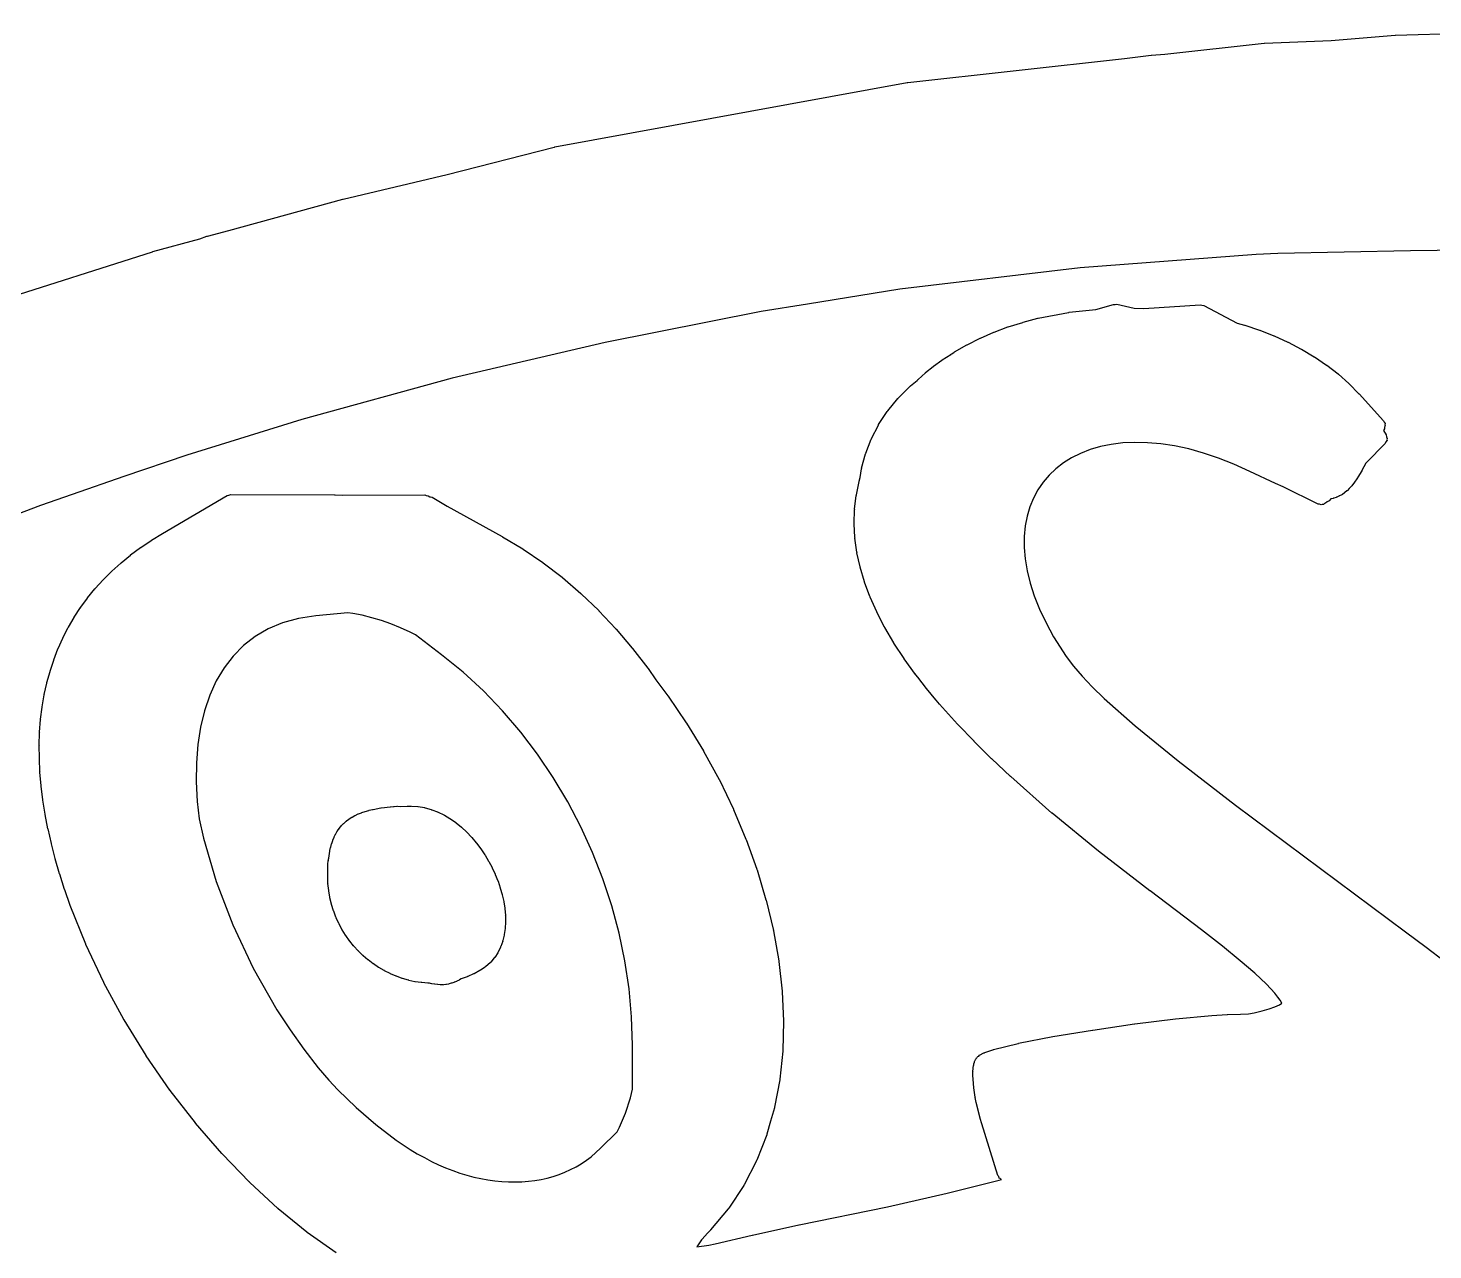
# Model space of a CAD drawing. Extents: x 28.7 to 100.7, y -72.6 to -49.3.
# Drawn here: x 42.027 to 43.314, y -54.009 to -52.889 of the extents above; entities that cross this region are included whole.
import ezdxf

# ---------------------------------------------------------------- set-up
doc = ezdxf.new("R2010")
doc.units = 0
doc.layers.add('BLACK', color=7, linetype='CONTINUOUS')

msp = doc.modelspace()

# ---------------------------------------------------------------- linework, layer by layer
at = {"layer": 'BLACK', "linetype": 'CONTINUOUS'}
for p, q in [((43.2798, -52.8953), (43.5018, -52.8887)), ((43.0684, -52.9126), (43.1594, -52.9025)), ((43.1594, -52.9025), (43.1596, -52.9026)), ((43.1596, -52.9026), (43.1598, -52.9025)), ((43.1598, -52.9025), (43.2211, -52.9001)), ((43.2211, -52.9001), (43.2795, -52.8953)), ((43.2795, -52.8953), (43.2797, -52.8954)), ((43.2797, -52.8954), (43.2798, -52.8953)), ((42.8329, -52.9385), (43.0316, -52.9166)), ((43.0316, -52.9166), (43.056, -52.9136)), ((43.056, -52.9136), (43.0562, -52.9136)), ((43.0562, -52.9136), (43.0563, -52.9135)), ((43.0563, -52.9135), (43.0684, -52.9126)), ((42.5094, -52.9976), (42.8324, -52.9386)), ((42.8324, -52.9386), (42.8327, -52.9386)), ((42.8327, -52.9386), (42.8329, -52.9385)), ((42.5091, -52.9977), (42.5094, -52.9976)), ((42.4107, -53.0229), (42.5089, -52.9977)), ((42.5089, -52.9977), (42.5091, -52.9977)), ((42.3153, -53.0454), (42.4107, -53.0229)), ((42.2107, -53.0743), (42.3151, -53.0454)), ((42.3151, -53.0454), (42.3152, -53.0455)), ((42.3152, -53.0455), (42.3153, -53.0454)), ((42.1909, -53.0794), (42.2107, -53.0743)), ((42.1408, -53.0936), (42.1839, -53.0817)), ((42.1839, -53.0817), (42.1905, -53.0795)), ((42.1905, -53.0795), (42.1907, -53.0795)), ((42.1907, -53.0795), (42.1909, -53.0794)), ((41.9703, -53.1481), (42.1405, -53.0937)), ((42.1405, -53.0937), (42.1407, -53.0937)), ((42.1407, -53.0937), (42.1408, -53.0936)), ((43.1523, -53.0961), (42.991, -53.1084)), ((43.172, -53.0953), (43.1523, -53.0961)), ((43.2937, -53.0927), (43.172, -53.0953)), ((43.4241, -53.0918), (43.2937, -53.0927)), ((42.991, -53.1084), (42.8255, -53.1279)), ((42.8255, -53.1279), (42.7409, -53.1416)), ((42.6986, -53.1485), (42.5555, -53.1768)), ((42.7409, -53.1416), (42.6986, -53.1485)), ((42.9524, -53.1547), (42.9803, -53.1493)), ((42.9803, -53.1493), (42.9806, -53.1493)), ((42.9806, -53.1493), (42.9809, -53.1492)), ((42.9809, -53.1492), (43.0051, -53.1466)), ((43.0051, -53.1466), (43.0213, -53.1419)), ((43.0213, -53.1419), (43.0229, -53.1421)), ((43.0229, -53.1421), (43.0245, -53.1418)), ((43.0245, -53.1418), (43.0404, -53.1453)), ((43.0404, -53.1453), (43.0492, -53.1458)), ((43.0492, -53.1458), (43.1009, -53.1423)), ((43.1009, -53.1423), (43.1025, -53.1428)), ((43.1025, -53.1428), (43.1043, -53.143)), ((43.1043, -53.143), (43.1347, -53.1591)), ((42.912, -53.1674), (42.9247, -53.1626)), ((42.9247, -53.1626), (42.9249, -53.1627)), ((42.9249, -53.1627), (42.925, -53.1625)), ((42.925, -53.1625), (42.9382, -53.1584)), ((42.9382, -53.1584), (42.9383, -53.1584)), ((42.9383, -53.1584), (42.9385, -53.1583)), ((42.9385, -53.1583), (42.952, -53.1547)), ((42.952, -53.1547), (42.9522, -53.1548)), ((42.9522, -53.1548), (42.9524, -53.1547)), ((43.1347, -53.1591), (43.1415, -53.161)), ((43.1415, -53.161), (43.1417, -53.1611)), ((43.1417, -53.1611), (43.1418, -53.1611)), ((43.1418, -53.1611), (43.1552, -53.1656)), ((42.5555, -53.1768), (42.4152, -53.2097)), ((42.8873, -53.1789), (42.8991, -53.173)), ((42.8991, -53.173), (42.8993, -53.173)), ((42.8993, -53.173), (42.8994, -53.1728)), ((42.8994, -53.1728), (42.9117, -53.1675)), ((42.9117, -53.1675), (42.9118, -53.1675)), ((42.9118, -53.1675), (42.912, -53.1674)), ((43.1552, -53.1656), (43.1553, -53.1657)), ((43.1553, -53.1657), (43.1555, -53.1657)), ((43.1555, -53.1657), (43.1684, -53.1708)), ((43.1684, -53.1708), (43.1686, -53.1709)), ((43.1686, -53.1709), (43.1687, -53.1709)), ((43.1687, -53.1709), (43.1813, -53.1766)), ((43.1813, -53.1766), (43.1814, -53.1767)), ((43.1814, -53.1767), (43.1816, -53.1767)), ((43.1816, -53.1767), (43.1936, -53.1829)), ((42.8644, -53.1929), (42.8723, -53.1878)), ((42.8723, -53.1878), (42.8725, -53.1878)), ((42.8725, -53.1877), (42.8726, -53.1876)), ((42.8725, -53.1878), (42.8725, -53.1877)), ((42.8726, -53.1876), (42.8732, -53.1873)), ((42.8732, -53.1873), (42.8755, -53.1857)), ((42.8755, -53.1857), (42.8757, -53.1857)), ((42.8757, -53.1857), (42.8758, -53.1855)), ((42.8758, -53.1855), (42.887, -53.1791)), ((42.887, -53.1791), (42.8872, -53.179)), ((42.8872, -53.179), (42.8873, -53.1789)), ((43.1936, -53.1829), (43.1937, -53.1831)), ((43.1937, -53.1831), (43.1939, -53.1831)), ((43.1939, -53.1831), (43.2054, -53.1899)), ((43.2054, -53.1899), (43.2056, -53.1901)), ((43.2056, -53.1901), (43.2058, -53.1901)), ((43.2058, -53.1901), (43.2167, -53.1975)), ((42.8492, -53.2045), (42.8563, -53.1988)), ((42.8563, -53.1988), (42.8565, -53.1987)), ((42.8565, -53.1987), (42.8566, -53.1985)), ((42.8566, -53.1985), (42.8641, -53.1931)), ((42.8641, -53.1931), (42.8643, -53.1931)), ((42.8643, -53.1931), (42.8644, -53.1929)), ((43.2167, -53.1975), (43.2168, -53.1976)), ((43.2168, -53.1976), (43.217, -53.1977)), ((43.217, -53.1977), (43.2273, -53.2056)), ((42.4152, -53.2097), (42.2775, -53.2473)), ((42.8353, -53.2167), (42.8414, -53.2117)), ((42.8414, -53.2117), (42.8421, -53.211)), ((42.8421, -53.211), (42.8422, -53.2109)), ((42.8422, -53.2109), (42.8423, -53.2108)), ((42.8423, -53.2108), (42.849, -53.2047)), ((42.849, -53.2047), (42.8492, -53.2047)), ((42.8492, -53.2047), (42.8492, -53.2045)), ((43.2273, -53.2056), (43.2274, -53.2058)), ((43.2274, -53.2058), (43.2276, -53.2059)), ((43.2276, -53.2059), (43.2372, -53.2144)), ((43.2372, -53.2144), (43.2373, -53.2146)), ((43.2373, -53.2146), (43.2375, -53.2147)), ((43.2375, -53.2147), (43.2464, -53.2238)), ((42.8145, -53.2396), (42.8238, -53.2283)), ((42.8238, -53.2283), (42.824, -53.2282)), ((42.824, -53.2282), (42.8242, -53.2279)), ((42.8242, -53.2279), (42.8349, -53.2171)), ((42.8349, -53.2171), (42.8352, -53.217)), ((42.8352, -53.217), (42.8353, -53.2167)), ((43.2464, -53.2238), (43.2464, -53.2239)), ((43.2464, -53.2239), (43.2465, -53.2239)), ((43.2465, -53.2239), (43.2689, -53.2486)), ((42.8062, -53.2519), (42.8141, -53.2401)), ((42.8141, -53.2401), (42.8144, -53.2399)), ((42.8144, -53.2399), (42.8145, -53.2396)), ((42.2775, -53.2473), (42.1722, -53.2802)), ((42.7995, -53.2648), (42.8059, -53.2525)), ((42.8059, -53.2525), (42.8062, -53.2523)), ((42.8062, -53.2523), (42.8062, -53.2519)), ((43.2689, -53.2486), (43.2694, -53.25)), ((43.2694, -53.25), (43.2703, -53.2511)), ((43.2699, -53.2545), (43.2698, -53.2559)), ((43.2705, -53.2532), (43.2699, -53.2545)), ((43.2703, -53.2511), (43.2701, -53.2522)), ((43.2701, -53.2522), (43.2705, -53.2532)), ((42.7943, -53.2782), (42.7992, -53.2654)), ((42.7992, -53.2654), (42.7995, -53.2651)), ((42.7995, -53.2651), (42.7995, -53.2648)), ((43.2698, -53.2559), (43.2689, -53.2576)), ((43.2689, -53.2576), (43.2714, -53.2616)), ((43.2712, -53.2679), (43.2705, -53.2695)), ((43.2722, -53.2664), (43.2712, -53.2679)), ((43.2714, -53.2616), (43.2717, -53.2634)), ((43.2717, -53.2634), (43.2724, -53.265)), ((43.2724, -53.265), (43.2721, -53.2657)), ((43.2721, -53.2657), (43.2722, -53.2664)), ((42.1722, -53.2802), (42.1143, -53.2997)), ((42.7906, -53.2921), (42.7941, -53.2789)), ((42.7941, -53.2789), (42.7943, -53.2786)), ((42.7943, -53.2786), (42.7943, -53.2782)), ((42.9912, -53.2785), (42.983, -53.2826)), ((43, -53.275), (42.9912, -53.2785)), ((43.0094, -53.2723), (43, -53.275)), ((43.0194, -53.2703), (43.0094, -53.2723)), ((43.03, -53.2689), (43.0194, -53.2703)), ((43.0411, -53.2684), (43.03, -53.2689)), ((43.0527, -53.2687), (43.0411, -53.2684)), ((43.0648, -53.2697), (43.0527, -53.2687)), ((43.0774, -53.2717), (43.0648, -53.2697)), ((43.0904, -53.2744), (43.0774, -53.2717)), ((43.1038, -53.2782), (43.0904, -53.2744)), ((43.1176, -53.2828), (43.1038, -53.2782)), ((43.2705, -53.2695), (43.2532, -53.2868)), ((42.7893, -53.3007), (42.7905, -53.2928)), ((42.7905, -53.2928), (42.7907, -53.2925)), ((42.7907, -53.2925), (42.7906, -53.2921)), ((42.9686, -53.2926), (42.9624, -53.2984)), ((42.9755, -53.2873), (42.9686, -53.2926)), ((42.983, -53.2826), (42.9755, -53.2873)), ((43.1317, -53.2884), (43.1176, -53.2828)), ((43.1463, -53.295), (43.1317, -53.2884)), ((43.2528, -53.2876), (43.2491, -53.2943)), ((43.2532, -53.2868), (43.2528, -53.2875)), ((43.2528, -53.2875), (43.2528, -53.2875)), ((43.2528, -53.2875), (43.2528, -53.2876)), ((42.1143, -53.2997), (42.0669, -53.3163)), ((42.7858, -53.3166), (42.7883, -53.3044)), ((42.7883, -53.3044), (42.7884, -53.3042)), ((42.7884, -53.3039), (42.7893, -53.3007)), ((42.7884, -53.3042), (42.7884, -53.3039)), ((42.9569, -53.3049), (42.9521, -53.3119)), ((42.9624, -53.2984), (42.9569, -53.3049)), ((43.1698, -53.3061), (43.1463, -53.295)), ((43.1699, -53.3061), (43.1698, -53.3061)), ((43.17, -53.3062), (43.1699, -53.3061)), ((43.1769, -53.3093), (43.17, -53.3062)), ((43.2415, -53.3061), (43.2398, -53.3083)), ((43.2416, -53.3059), (43.2415, -53.3061)), ((43.2418, -53.3058), (43.2416, -53.3059)), ((43.2452, -53.3008), (43.2418, -53.3058)), ((43.2453, -53.3006), (43.2452, -53.3008)), ((43.2455, -53.3004), (43.2453, -53.3006)), ((43.249, -53.2945), (43.2455, -53.3004)), ((43.2491, -53.2943), (43.249, -53.2944)), ((43.249, -53.2944), (43.249, -53.2945)), ((42.0669, -53.3163), (42.0381, -53.3264)), ((42.1499, -53.3518), (42.2091, -53.317)), ((42.2091, -53.317), (42.2107, -53.3168)), ((42.2107, -53.3168), (42.2123, -53.3161)), ((42.2123, -53.3161), (42.3075, -53.3164)), ((42.3075, -53.3164), (42.3077, -53.3165)), ((42.3077, -53.3165), (42.3079, -53.3164)), ((42.3079, -53.3164), (42.3147, -53.3168)), ((42.3147, -53.3168), (42.3901, -53.3165)), ((42.3901, -53.3165), (42.3916, -53.3171)), ((42.3916, -53.3171), (42.3932, -53.3173)), ((42.3932, -53.3173), (42.3948, -53.3182)), ((42.3948, -53.3182), (42.3953, -53.3184)), ((42.3953, -53.3184), (42.397, -53.3187)), ((42.397, -53.3187), (42.4107, -53.327)), ((42.7842, -53.3295), (42.7857, -53.3172)), ((42.7857, -53.3172), (42.7858, -53.3169)), ((42.7858, -53.3169), (42.7858, -53.3166)), ((42.948, -53.3194), (42.9447, -53.3274)), ((42.9521, -53.3119), (42.948, -53.3194)), ((43.209, -53.325), (43.1769, -53.3093)), ((43.223, -53.3195), (43.2227, -53.3197)), ((43.2233, -53.3195), (43.223, -53.3195)), ((43.2255, -53.3189), (43.2233, -53.3195)), ((43.2257, -53.3186), (43.2255, -53.3189)), ((43.2261, -53.3186), (43.2257, -53.3186)), ((43.2281, -53.3178), (43.2261, -53.3186)), ((43.2284, -53.3175), (43.2281, -53.3178)), ((43.2287, -53.3175), (43.2284, -53.3175)), ((43.2307, -53.3164), (43.2287, -53.3175)), ((43.2309, -53.3161), (43.2307, -53.3164)), ((43.2312, -53.3161), (43.2309, -53.3161)), ((43.2331, -53.3148), (43.2312, -53.3161)), ((43.2333, -53.3145), (43.2331, -53.3148)), ((43.2336, -53.3144), (43.2333, -53.3145)), ((43.2354, -53.3129), (43.2336, -53.3144)), ((43.2355, -53.3127), (43.2354, -53.3129)), ((43.2358, -53.3126), (43.2355, -53.3127)), ((43.2375, -53.3108), (43.2358, -53.3126)), ((43.2376, -53.3106), (43.2375, -53.3108)), ((43.2378, -53.3105), (43.2376, -53.3106)), ((43.2396, -53.3086), (43.2378, -53.3105)), ((43.2397, -53.3084), (43.2396, -53.3086)), ((43.2398, -53.3083), (43.2397, -53.3084)), ((42.0381, -53.3264), (42.0164, -53.3346)), ((42.4107, -53.327), (42.4612, -53.3548)), ((42.7838, -53.3425), (42.7842, -53.3301)), ((42.7843, -53.3298), (42.7842, -53.3295)), ((42.7842, -53.3301), (42.7843, -53.3298)), ((42.9447, -53.3274), (42.9422, -53.336)), ((43.2104, -53.3251), (43.209, -53.325)), ((43.2118, -53.3256), (43.2104, -53.3251)), ((43.2128, -53.3252), (43.2118, -53.3256)), ((43.2138, -53.3253), (43.2128, -53.3252)), ((43.2149, -53.3243), (43.2138, -53.3253)), ((43.2156, -53.324), (43.2149, -53.3243)), ((43.2159, -53.3241), (43.2156, -53.324)), ((43.2174, -53.3228), (43.2159, -53.3241)), ((43.2191, -53.3219), (43.2174, -53.3228)), ((43.2205, -53.3201), (43.2191, -53.3219)), ((43.2227, -53.3197), (43.2205, -53.3201)), ((42.7839, -53.3428), (42.7838, -53.3425)), ((42.7838, -53.3431), (42.7839, -53.3428)), ((42.7844, -53.3557), (42.7838, -53.3431)), ((42.9404, -53.345), (42.9395, -53.3546)), ((42.9422, -53.336), (42.9404, -53.345)), ((42.1397, -53.3582), (42.1398, -53.358)), ((42.1398, -53.358), (42.1498, -53.3518)), ((42.1498, -53.3518), (42.1499, -53.3518)), ((42.1499, -53.3518), (42.1499, -53.3518)), ((42.4612, -53.3548), (42.4613, -53.3549)), ((42.4613, -53.3549), (42.4614, -53.3549)), ((42.4614, -53.3549), (42.48, -53.3659)), ((42.7846, -53.356), (42.7844, -53.3557)), ((42.7845, -53.3562), (42.7846, -53.356)), ((42.7862, -53.369), (42.7845, -53.3562)), ((42.9395, -53.3546), (42.9395, -53.3647)), ((42.1206, -53.3716), (42.1297, -53.3648)), ((42.1297, -53.3648), (42.1299, -53.3648)), ((42.1299, -53.3648), (42.13, -53.3647)), ((42.13, -53.3647), (42.1395, -53.3582)), ((42.1395, -53.3582), (42.1397, -53.3582)), ((42.48, -53.3659), (42.4801, -53.3661)), ((42.4801, -53.3661), (42.4803, -53.3662)), ((42.4803, -53.3662), (42.4983, -53.3784)), ((42.7864, -53.3692), (42.7862, -53.369)), ((42.7863, -53.3695), (42.7864, -53.3692)), ((42.7891, -53.3825), (42.7863, -53.3695)), ((42.9395, -53.3647), (42.9404, -53.3752)), ((42.1034, -53.3864), (42.1116, -53.3791)), ((42.1116, -53.3791), (42.1117, -53.379)), ((42.1117, -53.379), (42.1118, -53.3789)), ((42.1118, -53.3789), (42.1204, -53.3718)), ((42.1204, -53.3718), (42.1206, -53.3718)), ((42.1206, -53.3718), (42.1206, -53.3716)), ((42.4983, -53.3784), (42.4984, -53.3786)), ((42.4984, -53.3786), (42.4986, -53.3787)), ((42.4986, -53.3787), (42.5161, -53.3921)), ((42.7892, -53.3827), (42.7891, -53.3825)), ((42.7892, -53.3829), (42.7892, -53.3827)), ((42.7931, -53.3961), (42.7892, -53.3829)), ((42.9404, -53.3752), (42.9422, -53.3861)), ((42.0881, -53.4024), (42.0953, -53.3945)), ((42.0953, -53.3945), (42.0955, -53.3944)), ((42.0955, -53.3943), (42.1032, -53.3866)), ((42.0955, -53.3944), (42.0955, -53.3943)), ((42.1032, -53.3866), (42.1034, -53.3866)), ((42.1034, -53.3866), (42.1034, -53.3864)), ((42.5161, -53.3921), (42.5162, -53.3923)), ((42.5162, -53.3923), (42.5163, -53.3923)), ((42.5163, -53.3923), (42.5332, -53.4069)), ((42.7932, -53.3962), (42.7931, -53.3961)), ((42.7932, -53.3965), (42.7932, -53.3962)), ((42.7982, -53.4098), (42.7932, -53.3965)), ((42.9422, -53.3861), (42.945, -53.3975)), ((42.0812, -53.4109), (42.0879, -53.4027)), ((42.0879, -53.4027), (42.0881, -53.4026)), ((42.0881, -53.4026), (42.0881, -53.4024)), ((42.5332, -53.4069), (42.5332, -53.407)), ((42.5332, -53.407), (42.5334, -53.4071)), ((42.5334, -53.4071), (42.5496, -53.4226)), ((42.945, -53.3975), (42.9488, -53.4092)), ((42.9488, -53.4092), (42.9536, -53.4214)), ((42.0689, -53.4286), (42.0746, -53.4199)), ((42.0746, -53.4199), (42.0748, -53.4198)), ((42.0748, -53.4196), (42.081, -53.4111)), ((42.0748, -53.4198), (42.0748, -53.4196)), ((42.081, -53.4111), (42.0812, -53.411)), ((42.0812, -53.411), (42.0812, -53.4109)), ((42.7983, -53.41), (42.7982, -53.4098)), ((42.7983, -53.4102), (42.7983, -53.41)), ((42.8044, -53.4237), (42.7983, -53.4102)), ((42.9536, -53.4214), (42.9596, -53.4338)), ((42.0635, -53.4379), (42.0687, -53.4289)), ((42.0687, -53.4289), (42.0689, -53.4288)), ((42.0689, -53.4288), (42.0689, -53.4286)), ((42.2598, -53.4339), (42.2466, -53.4394)), ((42.2744, -53.4299), (42.2598, -53.4339)), ((42.2904, -53.4274), (42.2744, -53.4299)), ((42.3198, -53.4246), (42.2904, -53.4274)), ((42.3241, -53.4252), (42.3198, -53.4246)), ((42.3329, -53.4269), (42.3241, -53.4252)), ((42.3417, -53.4291), (42.3329, -53.4269)), ((42.3505, -53.4317), (42.3417, -53.4291)), ((42.3592, -53.4348), (42.3505, -53.4317)), ((42.368, -53.4383), (42.3592, -53.4348)), ((42.5496, -53.4226), (42.5497, -53.4228)), ((42.5497, -53.4228), (42.5498, -53.4229)), ((42.5498, -53.4229), (42.5653, -53.4394)), ((42.8045, -53.4238), (42.8044, -53.4237)), ((42.8045, -53.424), (42.8045, -53.4238)), ((42.8116, -53.4378), (42.8045, -53.424)), ((42.9596, -53.4338), (42.9666, -53.4466)), ((42.0541, -53.4574), (42.0584, -53.4478)), ((42.0584, -53.4478), (42.0585, -53.4477)), ((42.0585, -53.4475), (42.0633, -53.4382)), ((42.0585, -53.4477), (42.0585, -53.4475)), ((42.0633, -53.4382), (42.0634, -53.4381)), ((42.0634, -53.4381), (42.0635, -53.4379)), ((42.2347, -53.4464), (42.224, -53.4547)), ((42.2466, -53.4394), (42.2347, -53.4464)), ((42.3767, -53.4423), (42.368, -53.4383)), ((42.3816, -53.4448), (42.3767, -53.4423)), ((42.4056, -53.4631), (42.3816, -53.4448)), ((42.5653, -53.4394), (42.5654, -53.4395)), ((42.5654, -53.4395), (42.5655, -53.4396)), ((42.5655, -53.4396), (42.5804, -53.457)), ((42.8118, -53.4379), (42.8116, -53.4378)), ((42.8118, -53.4381), (42.8118, -53.4379)), ((42.82, -53.4521), (42.8118, -53.4381)), ((42.9666, -53.4466), (42.9782, -53.4647)), ((42.0502, -53.4676), (42.054, -53.4577)), ((42.054, -53.4577), (42.0541, -53.4576)), ((42.0541, -53.4576), (42.0541, -53.4574)), ((42.224, -53.4547), (42.2146, -53.4643)), ((42.5804, -53.457), (42.5804, -53.4571)), ((42.5804, -53.4571), (42.5806, -53.4572)), ((42.5806, -53.4572), (42.5947, -53.4754)), ((42.8202, -53.4522), (42.82, -53.4521)), ((42.8202, -53.4523), (42.8202, -53.4522)), ((42.8295, -53.4665), (42.8202, -53.4523)), ((42.0468, -53.478), (42.0501, -53.4679)), ((42.0501, -53.4679), (42.0502, -53.4677)), ((42.0502, -53.4677), (42.0502, -53.4676)), ((42.2146, -53.4643), (42.2063, -53.4751)), ((42.4253, -53.479), (42.4056, -53.4631)), ((42.8296, -53.4666), (42.8295, -53.4665)), ((42.8297, -53.4668), (42.8296, -53.4666)), ((42.8401, -53.4812), (42.8297, -53.4668)), ((42.9782, -53.4647), (42.9849, -53.4736)), ((42.9849, -53.4736), (42.9927, -53.4828)), ((42.0439, -53.4886), (42.0467, -53.4783)), ((42.0467, -53.4783), (42.0468, -53.4781)), ((42.0468, -53.4781), (42.0468, -53.478)), ((42.2063, -53.4751), (42.1991, -53.4871)), ((42.4439, -53.4961), (42.4253, -53.479)), ((42.5947, -53.4754), (42.5948, -53.4756)), ((42.5948, -53.4756), (42.5949, -53.4758)), ((42.5949, -53.4758), (42.602, -53.4861)), ((42.602, -53.4861), (42.613, -53.5006)), ((42.8402, -53.4813), (42.8401, -53.4812)), ((42.8403, -53.4814), (42.8402, -53.4813)), ((42.842, -53.4837), (42.8403, -53.4814)), ((42.85, -53.4939), (42.842, -53.4837)), ((42.842, -53.4837), (42.842, -53.4837)), ((42.9927, -53.4828), (43.0019, -53.4926)), ((42.0414, -53.4996), (42.0438, -53.489)), ((42.0415, -53.4997), (42.0414, -53.4996)), ((42.0414, -53.4999), (42.0415, -53.4997)), ((42.0438, -53.489), (42.0439, -53.4888)), ((42.0439, -53.4888), (42.0439, -53.4886)), ((42.1991, -53.4871), (42.1932, -53.5002)), ((42.4615, -53.5145), (42.4439, -53.4961)), ((42.8501, -53.494), (42.85, -53.4939)), ((42.8501, -53.4941), (42.8501, -53.494)), ((42.8587, -53.5045), (42.8501, -53.4941)), ((43.0019, -53.4926), (43.0128, -53.5032)), ((42.0381, -53.5222), (42.0395, -53.5111)), ((42.0395, -53.5108), (42.0414, -53.4999)), ((42.0396, -53.5109), (42.0395, -53.5108)), ((42.0395, -53.5111), (42.0396, -53.5109)), ((42.1932, -53.5002), (42.1883, -53.5144)), ((42.613, -53.5006), (42.613, -53.5008)), ((42.613, -53.5008), (42.6132, -53.5009)), ((42.6132, -53.5009), (42.6299, -53.5254)), ((42.8588, -53.5046), (42.8587, -53.5045)), ((42.8589, -53.5047), (42.8588, -53.5046)), ((42.8621, -53.5083), (42.8589, -53.5047)), ((42.8646, -53.5113), (42.8621, -53.5083)), ((42.8647, -53.5114), (42.8646, -53.5113)), ((42.8648, -53.5115), (42.8647, -53.5114)), ((42.8785, -53.5267), (42.8648, -53.5115)), ((43.0128, -53.5032), (43.0412, -53.5283)), ((42.0372, -53.5339), (42.0381, -53.5225)), ((42.0382, -53.5224), (42.0381, -53.5222)), ((42.0381, -53.5225), (42.0382, -53.5224)), ((42.1883, -53.5144), (42.1847, -53.5295)), ((42.4781, -53.5339), (42.4615, -53.5145)), ((42.6299, -53.5254), (42.63, -53.5256)), ((42.0368, -53.5459), (42.0372, -53.5342)), ((42.0373, -53.5341), (42.0372, -53.5339)), ((42.0372, -53.5342), (42.0373, -53.5341)), ((42.1847, -53.5295), (42.1822, -53.5454)), ((42.4936, -53.5543), (42.4781, -53.5339)), ((42.63, -53.5256), (42.6301, -53.5257)), ((42.6301, -53.5257), (42.6457, -53.5511)), ((42.8786, -53.5268), (42.8785, -53.5267)), ((42.8787, -53.5269), (42.8786, -53.5268)), ((42.8936, -53.5424), (42.8787, -53.5269)), ((43.0412, -53.5283), (43.0806, -53.5602)), ((42.0369, -53.546), (42.0368, -53.5459)), ((42.0368, -53.5461), (42.0369, -53.546)), ((42.0369, -53.558), (42.0368, -53.5461)), ((42.1822, -53.5454), (42.1809, -53.5621)), ((42.6457, -53.5511), (42.6457, -53.5513)), ((42.8937, -53.5425), (42.8936, -53.5424)), ((42.8937, -53.5426), (42.8937, -53.5425)), ((42.9097, -53.5584), (42.8937, -53.5426)), ((42.037, -53.5582), (42.0369, -53.558)), ((42.0369, -53.5583), (42.037, -53.5582)), ((42.0375, -53.5705), (42.0369, -53.5583)), ((42.1809, -53.5621), (42.1807, -53.5796)), ((42.508, -53.5756), (42.4936, -53.5543)), ((42.6457, -53.5513), (42.6458, -53.5514)), ((42.6458, -53.5514), (42.66, -53.5775)), ((42.9098, -53.5584), (42.9097, -53.5584)), ((42.9099, -53.5585), (42.9098, -53.5584)), ((42.927, -53.5747), (42.9099, -53.5585)), ((43.0806, -53.5602), (43.1333, -53.6008)), ((42.0376, -53.5706), (42.0375, -53.5705)), ((42.0375, -53.5707), (42.0376, -53.5706)), ((42.0386, -53.5831), (42.0375, -53.5707)), ((42.5212, -53.5978), (42.508, -53.5756)), ((42.9271, -53.5747), (42.927, -53.5747)), ((42.9272, -53.5748), (42.9271, -53.5747)), ((42.965, -53.6082), (42.9272, -53.5748)), ((42.0386, -53.5832), (42.0386, -53.5831)), ((42.0386, -53.5834), (42.0386, -53.5832)), ((42.0402, -53.596), (42.0386, -53.5834)), ((42.1807, -53.5796), (42.1817, -53.5976)), ((42.66, -53.5775), (42.6601, -53.5777)), ((42.6601, -53.5777), (42.6602, -53.5778)), ((42.6602, -53.5778), (42.673, -53.6045)), ((42.0402, -53.5961), (42.0402, -53.596)), ((42.0402, -53.5962), (42.0402, -53.5961)), ((42.0423, -53.6092), (42.0402, -53.5962)), ((42.1817, -53.5976), (42.1835, -53.6135)), ((42.3504, -53.6034), (42.3584, -53.6026)), ((42.3584, -53.6026), (42.3584, -53.6026)), ((42.3584, -53.6026), (42.3585, -53.6026)), ((42.3585, -53.6026), (42.3587, -53.6026)), ((42.3587, -53.6026), (42.3588, -53.6026)), ((42.3588, -53.6026), (42.3589, -53.6025)), ((42.3589, -53.6025), (42.3615, -53.6021)), ((42.3615, -53.6021), (42.3618, -53.6022)), ((42.3618, -53.6022), (42.3621, -53.602)), ((42.3621, -53.602), (42.3646, -53.6019)), ((42.3646, -53.6019), (42.365, -53.602)), ((42.365, -53.602), (42.3653, -53.6019)), ((42.3653, -53.6019), (42.3678, -53.6021)), ((42.3678, -53.6021), (42.3741, -53.6019)), ((42.3741, -53.6019), (42.3764, -53.6019)), ((42.3764, -53.6019), (42.3764, -53.6019)), ((42.3764, -53.6019), (42.3774, -53.6019)), ((42.3774, -53.6019), (42.3775, -53.6019)), ((42.3775, -53.6019), (42.3777, -53.602)), ((42.3777, -53.602), (42.3779, -53.6019)), ((42.3779, -53.6019), (42.3836, -53.6022)), ((42.3836, -53.6022), (42.3839, -53.6024)), ((42.3839, -53.6024), (42.3842, -53.6023)), ((42.3842, -53.6023), (42.3899, -53.6032)), ((42.5332, -53.6207), (42.5212, -53.5978)), ((43.1333, -53.6008), (43.2892, -53.717)), ((42.0423, -53.6094), (42.0423, -53.6092)), ((42.0423, -53.6092), (42.0423, -53.6092)), ((42.0448, -53.6225), (42.0423, -53.6094)), ((42.1835, -53.6135), (42.1875, -53.6313)), ((42.3181, -53.6157), (42.3183, -53.6156)), ((42.3183, -53.6156), (42.3185, -53.6154)), ((42.3185, -53.6154), (42.3206, -53.6138)), ((42.3206, -53.6138), (42.3208, -53.6137)), ((42.3208, -53.6137), (42.321, -53.6135)), ((42.321, -53.6135), (42.3232, -53.612)), ((42.3232, -53.612), (42.3234, -53.612)), ((42.3234, -53.612), (42.3236, -53.6118)), ((42.3236, -53.6118), (42.326, -53.6105)), ((42.326, -53.6105), (42.3262, -53.6104)), ((42.3262, -53.6104), (42.3264, -53.6103)), ((42.3264, -53.6103), (42.329, -53.609)), ((42.329, -53.609), (42.3292, -53.609)), ((42.3292, -53.609), (42.3293, -53.6089)), ((42.3293, -53.6089), (42.3321, -53.6078)), ((42.3321, -53.6078), (42.3323, -53.6078)), ((42.3323, -53.6078), (42.3324, -53.6077)), ((42.3324, -53.6077), (42.3354, -53.6067)), ((42.3354, -53.6067), (42.3355, -53.6067)), ((42.3355, -53.6067), (42.3357, -53.6066)), ((42.3357, -53.6066), (42.3388, -53.6057)), ((42.3388, -53.6057), (42.339, -53.6057)), ((42.339, -53.6057), (42.3391, -53.6056)), ((42.3391, -53.6056), (42.3424, -53.6048)), ((42.3424, -53.6048), (42.3426, -53.6049)), ((42.3426, -53.6049), (42.3428, -53.6048)), ((42.3428, -53.6048), (42.35, -53.6035)), ((42.35, -53.6035), (42.3502, -53.6036)), ((42.3502, -53.6036), (42.3504, -53.6034)), ((42.3899, -53.6032), (42.3901, -53.6034)), ((42.3901, -53.6034), (42.3905, -53.6034)), ((42.3905, -53.6034), (42.396, -53.6049)), ((42.396, -53.6049), (42.3962, -53.6051)), ((42.3962, -53.6051), (42.3966, -53.6051)), ((42.3966, -53.6051), (42.4019, -53.6071)), ((42.4019, -53.6071), (42.4022, -53.6073)), ((42.4022, -53.6073), (42.4025, -53.6073)), ((42.4025, -53.6073), (42.4077, -53.6099)), ((42.4077, -53.6099), (42.4079, -53.6101)), ((42.4079, -53.6101), (42.4082, -53.6101)), ((42.4082, -53.6101), (42.4132, -53.6131)), ((42.4132, -53.6131), (42.4134, -53.6133)), ((42.4134, -53.6133), (42.4137, -53.6134)), ((42.4137, -53.6134), (42.4186, -53.6169)), ((42.673, -53.6045), (42.673, -53.6047)), ((42.673, -53.6047), (42.6732, -53.6048)), ((42.6732, -53.6048), (42.6846, -53.632)), ((42.9651, -53.6082), (42.965, -53.6082)), ((42.9652, -53.6083), (42.9651, -53.6082)), ((43.0076, -53.643), (42.9652, -53.6083)), ((42.0449, -53.6226), (42.0448, -53.6225)), ((42.0449, -53.6227), (42.0449, -53.6226)), ((42.0479, -53.6361), (42.0449, -53.6227)), ((42.3072, -53.63), (42.3084, -53.6276)), ((42.3084, -53.6276), (42.3086, -53.6274)), ((42.3086, -53.6274), (42.3087, -53.6272)), ((42.3087, -53.6272), (42.31, -53.6249)), ((42.31, -53.6249), (42.3102, -53.6247)), ((42.3102, -53.6247), (42.3103, -53.6245)), ((42.3103, -53.6245), (42.3118, -53.6224)), ((42.3118, -53.6224), (42.312, -53.6222)), ((42.312, -53.6222), (42.3121, -53.622)), ((42.3121, -53.622), (42.3137, -53.62)), ((42.3137, -53.62), (42.3139, -53.6198)), ((42.3139, -53.6198), (42.314, -53.6196)), ((42.314, -53.6196), (42.3158, -53.6177)), ((42.3158, -53.6177), (42.316, -53.6176)), ((42.316, -53.6176), (42.3162, -53.6174)), ((42.3162, -53.6174), (42.3181, -53.6157)), ((42.4186, -53.6169), (42.4187, -53.6171)), ((42.4187, -53.6171), (42.4189, -53.6171)), ((42.4189, -53.6171), (42.4237, -53.621)), ((42.4237, -53.621), (42.4238, -53.6212)), ((42.4238, -53.6212), (42.424, -53.6213)), ((42.424, -53.6213), (42.4285, -53.6255)), ((42.4285, -53.6255), (42.4286, -53.6257)), ((42.4286, -53.6257), (42.4288, -53.6258)), ((42.4288, -53.6258), (42.4331, -53.6303)), ((42.544, -53.6443), (42.5332, -53.6207)), ((42.048, -53.6362), (42.0479, -53.6361)), ((42.048, -53.6363), (42.048, -53.6362)), ((42.0515, -53.6499), (42.048, -53.6363)), ((42.1875, -53.6313), (42.199, -53.6708)), ((42.3032, -53.6426), (42.3039, -53.6396)), ((42.3039, -53.6396), (42.304, -53.6395)), ((42.304, -53.6393), (42.3048, -53.6364)), ((42.304, -53.6395), (42.304, -53.6393)), ((42.3048, -53.6364), (42.3049, -53.6362)), ((42.3049, -53.636), (42.3058, -53.6333)), ((42.3049, -53.6362), (42.3049, -53.636)), ((42.3058, -53.6333), (42.306, -53.6332)), ((42.306, -53.633), (42.3071, -53.6304)), ((42.306, -53.6332), (42.306, -53.633)), ((42.3071, -53.6304), (42.3072, -53.6302)), ((42.3072, -53.6302), (42.3072, -53.63)), ((42.4331, -53.6303), (42.4332, -53.6305)), ((42.4332, -53.6305), (42.4333, -53.6306)), ((42.4333, -53.6306), (42.4374, -53.6354)), ((42.4374, -53.6354), (42.4375, -53.6356)), ((42.4375, -53.6356), (42.4376, -53.6357)), ((42.4376, -53.6357), (42.4415, -53.6408)), ((42.4415, -53.6408), (42.4415, -53.641)), ((42.4415, -53.641), (42.4417, -53.6411)), ((42.4417, -53.6411), (42.4452, -53.6464)), ((42.6846, -53.632), (42.6846, -53.6321)), ((42.6846, -53.6321), (42.6847, -53.6323)), ((42.6847, -53.6323), (42.6946, -53.6597)), ((42.0515, -53.65), (42.0515, -53.6499)), ((42.0515, -53.6501), (42.0515, -53.65)), ((42.0555, -53.664), (42.0515, -53.6501)), ((42.3013, -53.6547), (42.3016, -53.6524)), ((42.3016, -53.6524), (42.3018, -53.6521)), ((42.3017, -53.6519), (42.3019, -53.6509)), ((42.3018, -53.6521), (42.3017, -53.6519)), ((42.3019, -53.6509), (42.302, -53.6501)), ((42.302, -53.6501), (42.3021, -53.6499)), ((42.3021, -53.6496), (42.3031, -53.6431)), ((42.3021, -53.6499), (42.3021, -53.6496)), ((42.3031, -53.6431), (42.3032, -53.6429)), ((42.3032, -53.6429), (42.3032, -53.6426)), ((42.4452, -53.6464), (42.4453, -53.6466)), ((42.4453, -53.6466), (42.4454, -53.6467)), ((42.4454, -53.6467), (42.4487, -53.6522)), ((42.4487, -53.6522), (42.4487, -53.6524)), ((42.4487, -53.6524), (42.4489, -53.6525)), ((42.4489, -53.6525), (42.4519, -53.6581)), ((42.5535, -53.6685), (42.544, -53.6443)), ((43.0077, -53.643), (43.0076, -53.643)), ((43.0077, -53.6431), (43.0077, -53.643)), ((43.0548, -53.6793), (43.0077, -53.6431)), ((42.0556, -53.6641), (42.0555, -53.664)), ((42.0556, -53.6642), (42.0556, -53.6641)), ((42.0601, -53.6783), (42.0556, -53.6642)), ((42.3012, -53.6575), (42.3013, -53.6552)), ((42.3013, -53.6578), (42.3012, -53.6575)), ((42.3012, -53.6581), (42.3013, -53.6578)), ((42.3013, -53.6605), (42.3012, -53.6581)), ((42.3012, -53.6657), (42.3013, -53.6605)), ((42.3013, -53.6659), (42.3012, -53.6657)), ((42.3012, -53.666), (42.3013, -53.6659)), ((42.3014, -53.6724), (42.3012, -53.666)), ((42.3014, -53.6549), (42.3013, -53.6547)), ((42.3013, -53.6552), (42.3014, -53.6549)), ((42.4519, -53.6581), (42.4519, -53.6583)), ((42.4519, -53.6583), (42.452, -53.6584)), ((42.452, -53.6584), (42.4547, -53.6642)), ((42.4547, -53.6642), (42.4547, -53.6644)), ((42.4547, -53.6644), (42.4548, -53.6645)), ((42.4548, -53.6645), (42.4572, -53.6704)), ((42.6946, -53.6597), (42.6945, -53.6599)), ((42.6945, -53.6599), (42.6947, -53.6601)), ((42.6947, -53.6601), (42.7029, -53.6877)), ((42.0602, -53.6783), (42.0601, -53.6783)), ((42.0602, -53.6784), (42.0602, -53.6783)), ((42.0652, -53.6928), (42.0602, -53.6784)), ((42.199, -53.6708), (42.2143, -53.7107)), ((42.3015, -53.6726), (42.3014, -53.6724)), ((42.3014, -53.6728), (42.3015, -53.6726)), ((42.3021, -53.679), (42.3014, -53.6728)), ((42.3022, -53.6792), (42.3021, -53.679)), ((42.3021, -53.6794), (42.3022, -53.6792)), ((42.3031, -53.6854), (42.3021, -53.6794)), ((42.4572, -53.6704), (42.4572, -53.6706)), ((42.4572, -53.6706), (42.4573, -53.6707)), ((42.4573, -53.6707), (42.4593, -53.6766)), ((42.4593, -53.6766), (42.4593, -53.6768)), ((42.4593, -53.6768), (42.4594, -53.677)), ((42.4594, -53.677), (42.4611, -53.6829)), ((42.5616, -53.6932), (42.5535, -53.6685)), ((43.0549, -53.6793), (43.0548, -53.6793)), ((43.0548, -53.6793), (43.0548, -53.6793)), ((43.1022, -53.7152), (43.0549, -53.6793)), ((42.0653, -53.6929), (42.0652, -53.6928)), ((42.0653, -53.693), (42.0653, -53.6929)), ((42.3033, -53.6856), (42.3031, -53.6854)), ((42.3032, -53.6859), (42.3033, -53.6856)), ((42.3046, -53.6917), (42.3032, -53.6859)), ((42.3048, -53.6919), (42.3046, -53.6917)), ((42.3047, -53.6921), (42.3048, -53.6919)), ((42.3065, -53.6978), (42.3047, -53.6921)), ((42.4611, -53.6829), (42.4611, -53.6831)), ((42.4611, -53.6831), (42.4612, -53.6832)), ((42.4612, -53.6832), (42.4625, -53.6891)), ((42.4625, -53.6891), (42.4625, -53.6894)), ((42.4625, -53.6894), (42.4626, -53.6895)), ((42.4626, -53.6895), (42.4635, -53.6954)), ((42.7029, -53.6877), (42.7029, -53.6879)), ((42.7029, -53.6879), (42.703, -53.688)), ((42.703, -53.688), (42.7097, -53.7157)), ((42.0794, -53.7284), (42.0653, -53.693)), ((42.3067, -53.698), (42.3065, -53.6978)), ((42.3067, -53.6982), (42.3067, -53.698)), ((42.3088, -53.7037), (42.3067, -53.6982)), ((42.3089, -53.7039), (42.3088, -53.7037)), ((42.3089, -53.7041), (42.3089, -53.7039)), ((42.3114, -53.7094), (42.3089, -53.7041)), ((42.4635, -53.6954), (42.4635, -53.6956)), ((42.4635, -53.6956), (42.4636, -53.6958)), ((42.4636, -53.6958), (42.4641, -53.7016)), ((42.4641, -53.7016), (42.464, -53.7018)), ((42.464, -53.7018), (42.4641, -53.702)), ((42.4641, -53.702), (42.4642, -53.7076)), ((42.5683, -53.7182), (42.5616, -53.6932)), ((42.2143, -53.7107), (42.2329, -53.7502)), ((42.3116, -53.7096), (42.3114, -53.7094)), ((42.3116, -53.7098), (42.3116, -53.7096)), ((42.3143, -53.7149), (42.3116, -53.7098)), ((42.3145, -53.715), (42.3143, -53.7149)), ((42.3145, -53.7153), (42.3145, -53.715)), ((42.3176, -53.7202), (42.3145, -53.7153)), ((42.4639, -53.7141), (42.4631, -53.7194)), ((42.4639, -53.7136), (42.4638, -53.7139)), ((42.4638, -53.7139), (42.4639, -53.7141)), ((42.4642, -53.7081), (42.4639, -53.7136)), ((42.4642, -53.7076), (42.4641, -53.7079)), ((42.4641, -53.7079), (42.4642, -53.7081)), ((42.5736, -53.7436), (42.5683, -53.7182)), ((42.7097, -53.7157), (42.7096, -53.7159)), ((42.7096, -53.7159), (42.7097, -53.7161)), ((42.7097, -53.7161), (42.7146, -53.7437)), ((43.1213, -53.7303), (43.1022, -53.7152)), ((43.2892, -53.717), (43.2892, -53.717)), ((43.2892, -53.717), (43.308, -53.731)), ((42.0795, -53.7285), (42.0794, -53.7284)), ((42.0795, -53.7287), (42.0795, -53.7285)), ((42.0959, -53.7634), (42.0795, -53.7287)), ((42.3178, -53.7203), (42.3176, -53.7202)), ((42.3178, -53.7205), (42.3178, -53.7203)), ((42.3212, -53.7252), (42.3178, -53.7205)), ((42.3214, -53.7253), (42.3212, -53.7252)), ((42.3214, -53.7255), (42.3214, -53.7253)), ((42.325, -53.7299), (42.3214, -53.7255)), ((42.3252, -53.73), (42.325, -53.7299)), ((42.3253, -53.7302), (42.3252, -53.73)), ((42.3291, -53.7344), (42.3253, -53.7302)), ((42.4596, -53.7311), (42.4574, -53.7356)), ((42.4599, -53.7304), (42.4596, -53.7307)), ((42.4596, -53.7307), (42.4596, -53.7311)), ((42.4616, -53.7257), (42.4599, -53.7304)), ((42.4618, -53.725), (42.4615, -53.7253)), ((42.4615, -53.7253), (42.4616, -53.7257)), ((42.463, -53.72), (42.4618, -53.725)), ((42.4631, -53.7194), (42.4629, -53.7197)), ((42.4629, -53.7197), (42.463, -53.72)), ((43.1376, -53.7435), (43.1213, -53.7303)), ((43.308, -53.731), (43.308, -53.731)), ((43.308, -53.731), (43.308, -53.7311)), ((43.308, -53.7311), (43.3249, -53.7438)), ((42.3293, -53.7345), (42.3291, -53.7344)), ((42.3294, -53.7347), (42.3293, -53.7345)), ((42.3335, -53.7387), (42.3294, -53.7347)), ((42.3337, -53.7387), (42.3335, -53.7387)), ((42.3338, -53.7389), (42.3337, -53.7387)), ((42.3381, -53.7426), (42.3338, -53.7389)), ((42.3383, -53.7427), (42.3381, -53.7426)), ((42.3384, -53.7428), (42.3383, -53.7427)), ((42.3429, -53.7462), (42.3384, -53.7428)), ((42.4538, -53.741), (42.4506, -53.7448)), ((42.454, -53.7406), (42.4538, -53.741)), ((42.4543, -53.7404), (42.454, -53.7406)), ((42.457, -53.7363), (42.4543, -53.7404)), ((42.4571, -53.7359), (42.457, -53.7363)), ((42.4574, -53.7356), (42.4571, -53.7359)), ((42.5775, -53.7692), (42.5736, -53.7436)), ((42.7146, -53.7437), (42.7146, -53.7439)), ((42.7146, -53.7439), (42.7147, -53.7441)), ((42.7147, -53.7441), (42.7178, -53.7714)), ((43.151, -53.755), (43.1376, -53.7435)), ((42.2329, -53.7502), (42.2547, -53.7885)), ((42.3431, -53.7463), (42.3429, -53.7462)), ((42.3432, -53.7465), (42.3431, -53.7463)), ((42.3479, -53.7496), (42.3432, -53.7465)), ((42.3481, -53.7496), (42.3479, -53.7496)), ((42.3482, -53.7498), (42.3481, -53.7496)), ((42.3531, -53.7526), (42.3482, -53.7498)), ((42.3533, -53.7526), (42.3531, -53.7526)), ((42.3534, -53.7528), (42.3533, -53.7526)), ((42.3584, -53.7553), (42.3534, -53.7528)), ((42.3586, -53.7553), (42.3584, -53.7553)), ((42.3588, -53.7555), (42.3586, -53.7553)), ((42.3639, -53.7577), (42.3588, -53.7555)), ((42.4349, -53.7556), (42.4295, -53.758)), ((42.4351, -53.7554), (42.4349, -53.7556)), ((42.4354, -53.7554), (42.4351, -53.7554)), ((42.4407, -53.7525), (42.4354, -53.7554)), ((42.4409, -53.7523), (42.4407, -53.7525)), ((42.4413, -53.7522), (42.4409, -53.7523)), ((42.4456, -53.7493), (42.4413, -53.7522)), ((42.4458, -53.7489), (42.4456, -53.7493)), ((42.4462, -53.7488), (42.4458, -53.7489)), ((42.45, -53.7454), (42.4462, -53.7488)), ((42.4502, -53.745), (42.45, -53.7454)), ((42.4506, -53.7448), (42.4502, -53.745)), ((43.1616, -53.7649), (43.151, -53.755)), ((42.096, -53.7635), (42.0959, -53.7634)), ((42.096, -53.7637), (42.096, -53.7635)), ((42.1144, -53.7975), (42.096, -53.7637)), ((42.3641, -53.7577), (42.3639, -53.7577)), ((42.3643, -53.7578), (42.3641, -53.7577)), ((42.3695, -53.7597), (42.3643, -53.7578)), ((42.3698, -53.7597), (42.3695, -53.7597)), ((42.3699, -53.7598), (42.3698, -53.7597)), ((42.3753, -53.7614), (42.3699, -53.7598)), ((42.3755, -53.7613), (42.3753, -53.7614)), ((42.3757, -53.7615), (42.3755, -53.7613)), ((42.3811, -53.7627), (42.3757, -53.7615)), ((42.3813, -53.7626), (42.3811, -53.7627)), ((42.3815, -53.7627), (42.3813, -53.7626)), ((42.387, -53.7636), (42.3815, -53.7627)), ((42.3872, -53.7635), (42.387, -53.7636)), ((42.3874, -53.7636), (42.3872, -53.7635)), ((42.393, -53.7641), (42.3874, -53.7636)), ((42.3932, -53.764), (42.393, -53.7641)), ((42.3934, -53.7641), (42.3932, -53.764)), ((42.3945, -53.7641), (42.3934, -53.7641)), ((42.3964, -53.7646), (42.3945, -53.7641)), ((42.3966, -53.7645), (42.3964, -53.7646)), ((42.3968, -53.7646), (42.3966, -53.7645)), ((42.3991, -53.7651), (42.3968, -53.7646)), ((42.3993, -53.765), (42.3991, -53.7651)), ((42.3995, -53.7651), (42.3993, -53.765)), ((42.4018, -53.7654), (42.3995, -53.7651)), ((42.402, -53.7653), (42.4018, -53.7654)), ((42.4022, -53.7654), (42.402, -53.7653)), ((42.4044, -53.7655), (42.4022, -53.7654)), ((42.4046, -53.7655), (42.4044, -53.7655)), ((42.4049, -53.7656), (42.4046, -53.7655)), ((42.407, -53.7655), (42.4049, -53.7656)), ((42.4072, -53.7654), (42.407, -53.7655)), ((42.4075, -53.7655), (42.4072, -53.7654)), ((42.4095, -53.7653), (42.4075, -53.7655)), ((42.4098, -53.7652), (42.4095, -53.7653)), ((42.4101, -53.7652), (42.4098, -53.7652)), ((42.4121, -53.7649), (42.4101, -53.7652)), ((42.4123, -53.7647), (42.4121, -53.7649)), ((42.4126, -53.7648), (42.4123, -53.7647)), ((42.4145, -53.7642), (42.4126, -53.7648)), ((42.4147, -53.7641), (42.4145, -53.7642)), ((42.415, -53.7641), (42.4147, -53.7641)), ((42.4169, -53.7634), (42.415, -53.7641)), ((42.4171, -53.7633), (42.4169, -53.7634)), ((42.4174, -53.7633), (42.4171, -53.7633)), ((42.4193, -53.7624), (42.4174, -53.7633)), ((42.4195, -53.7622), (42.4193, -53.7624)), ((42.4197, -53.7622), (42.4195, -53.7622)), ((42.4216, -53.7612), (42.4197, -53.7622)), ((42.4218, -53.7611), (42.4216, -53.7612)), ((42.422, -53.761), (42.4218, -53.7611)), ((42.4235, -53.7601), (42.422, -53.761)), ((42.4236, -53.7601), (42.4235, -53.7601)), ((42.4291, -53.7582), (42.4236, -53.7601)), ((42.4293, -53.758), (42.4291, -53.7582)), ((42.4295, -53.758), (42.4293, -53.758)), ((42.5798, -53.7949), (42.5775, -53.7692)), ((43.1694, -53.7733), (43.1616, -53.7649)), ((42.7178, -53.7714), (42.7177, -53.7716)), ((42.7177, -53.7716), (42.7178, -53.7718)), ((42.7178, -53.7718), (42.7191, -53.7988)), ((43.1722, -53.7768), (43.1694, -53.7733)), ((43.1743, -53.7798), (43.1722, -53.7768)), ((43.1735, -53.7838), (43.1758, -53.7824)), ((43.1758, -53.7824), (43.1743, -53.7798)), ((43.1758, -53.7824), (43.1758, -53.7824)), ((42.2547, -53.7885), (42.2667, -53.8069)), ((42.5806, -53.8208), (42.5798, -53.7949)), ((43.0784, -53.7967), (43.1115, -53.7936)), ((43.1115, -53.7936), (43.1116, -53.7936)), ((43.1116, -53.7936), (43.1117, -53.7936)), ((43.1117, -53.7936), (43.1257, -53.7927)), ((43.1257, -53.7927), (43.1258, -53.7927)), ((43.1258, -53.7927), (43.126, -53.7927)), ((43.126, -53.7927), (43.1377, -53.7924)), ((43.1377, -53.7924), (43.1378, -53.7924)), ((43.1378, -53.7924), (43.1452, -53.7923)), ((43.1378, -53.7924), (43.1378, -53.7924)), ((43.1452, -53.7923), (43.1503, -53.7912)), ((43.1503, -53.7912), (43.1576, -53.7894)), ((43.1576, -53.7894), (43.164, -53.7876)), ((43.164, -53.7876), (43.1693, -53.7857)), ((43.1693, -53.7857), (43.1735, -53.7838)), ((42.1145, -53.7976), (42.1144, -53.7975)), ((42.1146, -53.7978), (42.1145, -53.7976)), ((42.1347, -53.8304), (42.1146, -53.7978)), ((42.2667, -53.8069), (42.2793, -53.8247)), ((42.7191, -53.7993), (42.7184, -53.8258)), ((42.7191, -53.7988), (42.719, -53.7991)), ((42.719, -53.7991), (42.7191, -53.7993)), ((42.9659, -53.8131), (43.0022, -53.807)), ((43.0022, -53.807), (43.0023, -53.807)), ((43.0023, -53.807), (43.0024, -53.807)), ((43.0024, -53.807), (43.0408, -53.8014)), ((43.0408, -53.8014), (43.0409, -53.8013)), ((43.0408, -53.8014), (43.0408, -53.8014)), ((43.0409, -53.8013), (43.0782, -53.7967)), ((43.0782, -53.7967), (43.0783, -53.7967)), ((43.0783, -53.7967), (43.0784, -53.7967)), ((42.5806, -53.8612), (42.5806, -53.8208)), ((42.9114, -53.8249), (42.9342, -53.8193)), ((42.9342, -53.8193), (42.9344, -53.8193)), ((42.9344, -53.8193), (42.9345, -53.8192)), ((42.9345, -53.8192), (42.9657, -53.8131)), ((42.9657, -53.8131), (42.9658, -53.8131)), ((42.9658, -53.8131), (42.9659, -53.8131)), ((42.1349, -53.8305), (42.1347, -53.8304)), ((42.1349, -53.8307), (42.1349, -53.8305)), ((42.1566, -53.862), (42.1349, -53.8307)), ((42.2793, -53.8247), (42.2926, -53.8418)), ((42.7184, -53.8263), (42.7157, -53.8522)), ((42.7184, -53.8258), (42.7183, -53.826)), ((42.7183, -53.826), (42.7184, -53.8263)), ((42.8947, -53.8346), (42.8951, -53.8339)), ((42.8951, -53.8339), (42.8954, -53.8336)), ((42.8954, -53.8336), (42.8955, -53.8332)), ((42.8955, -53.8332), (42.8959, -53.8326)), ((42.8959, -53.8326), (42.8963, -53.8324)), ((42.8963, -53.8324), (42.8965, -53.8319)), ((42.8965, -53.8319), (42.897, -53.8314)), ((42.897, -53.8314), (42.8979, -53.831)), ((42.8979, -53.831), (42.8985, -53.8302)), ((42.8985, -53.8302), (42.9026, -53.828)), ((42.9026, -53.828), (42.9032, -53.828)), ((42.9032, -53.828), (42.9036, -53.8276)), ((42.9036, -53.8276), (42.9109, -53.8251)), ((42.9109, -53.8251), (42.9112, -53.8251)), ((42.9112, -53.8251), (42.9114, -53.8249)), ((42.2926, -53.8418), (42.3021, -53.853)), ((42.8925, -53.8483), (42.8926, -53.8453)), ((42.8926, -53.8449), (42.8928, -53.8422)), ((42.8927, -53.8451), (42.8926, -53.8449)), ((42.8926, -53.8453), (42.8927, -53.8451)), ((42.8928, -53.8417), (42.8932, -53.8394)), ((42.8929, -53.842), (42.8928, -53.8417)), ((42.8928, -53.8422), (42.8929, -53.842)), ((42.8932, -53.8394), (42.8933, -53.8391)), ((42.8933, -53.8389), (42.8935, -53.8378)), ((42.8933, -53.8391), (42.8933, -53.8389)), ((42.8935, -53.8378), (42.8937, -53.8376)), ((42.8936, -53.8374), (42.8939, -53.8365)), ((42.8937, -53.8376), (42.8936, -53.8374)), ((42.8939, -53.8365), (42.8941, -53.8363)), ((42.8941, -53.836), (42.8944, -53.8352)), ((42.8941, -53.8363), (42.8941, -53.836)), ((42.8944, -53.8352), (42.8947, -53.835)), ((42.8947, -53.835), (42.8947, -53.8346)), ((42.3021, -53.853), (42.3105, -53.8619)), ((42.7156, -53.8527), (42.7108, -53.8778)), ((42.7157, -53.8522), (42.7155, -53.8524)), ((42.7155, -53.8524), (42.7156, -53.8527)), ((42.8926, -53.8485), (42.8925, -53.8483)), ((42.8926, -53.8486), (42.8926, -53.8485)), ((42.8927, -53.852), (42.8926, -53.8486)), ((42.8927, -53.8521), (42.8927, -53.852)), ((42.8927, -53.8522), (42.8927, -53.8521)), ((42.893, -53.8559), (42.8927, -53.8522)), ((42.893, -53.856), (42.893, -53.8559)), ((42.893, -53.8561), (42.893, -53.856)), ((42.8934, -53.86), (42.893, -53.8561)), ((42.8935, -53.8601), (42.8934, -53.86)), ((42.894, -53.8643), (42.8935, -53.8601)), ((42.8935, -53.8601), (42.8935, -53.8601)), ((42.1568, -53.8621), (42.1566, -53.862)), ((42.1568, -53.8623), (42.1568, -53.8621)), ((42.1799, -53.892), (42.1568, -53.8623)), ((42.3105, -53.8619), (42.3274, -53.8781)), ((42.5742, -53.8832), (42.5787, -53.8692)), ((42.5787, -53.8692), (42.5806, -53.8612)), ((42.8941, -53.8643), (42.894, -53.8643)), ((42.8941, -53.8644), (42.8941, -53.8643)), ((42.8948, -53.8687), (42.8941, -53.8644)), ((42.8949, -53.8688), (42.8948, -53.8687)), ((42.8948, -53.8689), (42.8949, -53.8688)), ((42.8957, -53.8734), (42.8948, -53.8689)), ((42.3274, -53.8781), (42.3453, -53.8935)), ((42.5687, -53.8961), (42.5742, -53.8832)), ((42.7107, -53.8784), (42.7072, -53.8905)), ((42.7108, -53.8778), (42.7107, -53.8781)), ((42.7107, -53.8781), (42.7107, -53.8784)), ((42.8957, -53.8735), (42.8958, -53.8734)), ((42.8958, -53.8734), (42.8957, -53.8734)), ((42.8968, -53.8781), (42.8957, -53.8735)), ((42.8968, -53.8782), (42.8968, -53.8781)), ((42.8968, -53.8783), (42.8968, -53.8782)), ((42.898, -53.883), (42.8968, -53.8783)), ((42.898, -53.8831), (42.898, -53.883)), ((42.8993, -53.8879), (42.898, -53.8831)), ((42.898, -53.8831), (42.898, -53.8831)), ((42.18, -53.8921), (42.1799, -53.892)), ((42.1801, -53.8923), (42.18, -53.8921)), ((42.2043, -53.9203), (42.1801, -53.8923)), ((42.3453, -53.8935), (42.3641, -53.9079)), ((42.5664, -53.9004), (42.5687, -53.8961)), ((42.7072, -53.8905), (42.7038, -53.9026)), ((42.8993, -53.888), (42.8993, -53.8879)), ((42.8993, -53.8881), (42.8993, -53.888)), ((42.9008, -53.8929), (42.8993, -53.8881)), ((42.9008, -53.893), (42.9008, -53.8929)), ((42.9153, -53.9403), (42.9008, -53.893)), ((42.9008, -53.893), (42.9008, -53.893)), ((42.3641, -53.9079), (42.3705, -53.9124)), ((42.5513, -53.9154), (42.5664, -53.9004)), ((42.7036, -53.9032), (42.6945, -53.9263)), ((42.7038, -53.9026), (42.7036, -53.9028)), ((42.7036, -53.9028), (42.7036, -53.9032)), ((42.2044, -53.9204), (42.2043, -53.9203)), ((42.2045, -53.9205), (42.2044, -53.9204)), ((42.2296, -53.9466), (42.2045, -53.9205)), ((42.3705, -53.9124), (42.3769, -53.9165)), ((42.3769, -53.9165), (42.3833, -53.9204)), ((42.3833, -53.9204), (42.3898, -53.924)), ((42.3898, -53.924), (42.3963, -53.9274)), ((42.5383, -53.9264), (42.5428, -53.9231)), ((42.5428, -53.9231), (42.5471, -53.9194)), ((42.5471, -53.9194), (42.5513, -53.9154)), ((42.3963, -53.9274), (42.4028, -53.9305)), ((42.4028, -53.9305), (42.4093, -53.9333)), ((42.4093, -53.9333), (42.4158, -53.9358)), ((42.4158, -53.9358), (42.4223, -53.9381)), ((42.5134, -53.9394), (42.5187, -53.9373)), ((42.5187, -53.9373), (42.5238, -53.935)), ((42.5238, -53.935), (42.5288, -53.9324)), ((42.5288, -53.9324), (42.5336, -53.9296)), ((42.5336, -53.9296), (42.5383, -53.9264)), ((42.6942, -53.9269), (42.6829, -53.949)), ((42.6943, -53.9266), (42.6942, -53.9269)), ((42.6945, -53.9263), (42.6943, -53.9266)), ((42.2298, -53.9466), (42.2296, -53.9466)), ((42.2299, -53.9468), (42.2298, -53.9466)), ((42.2556, -53.9706), (42.2299, -53.9468)), ((42.4223, -53.9381), (42.4288, -53.94)), ((42.4288, -53.94), (42.4353, -53.9418)), ((42.4353, -53.9418), (42.4417, -53.9432)), ((42.4417, -53.9432), (42.4481, -53.9444)), ((42.4481, -53.9444), (42.4545, -53.9453)), ((42.4545, -53.9453), (42.4608, -53.9459)), ((42.4608, -53.9459), (42.467, -53.9462)), ((42.467, -53.9462), (42.4731, -53.9463)), ((42.4731, -53.9463), (42.4792, -53.9461)), ((42.4792, -53.9461), (42.4852, -53.9457)), ((42.4852, -53.9457), (42.491, -53.945)), ((42.491, -53.945), (42.4968, -53.944)), ((42.4968, -53.944), (42.5025, -53.9427)), ((42.5025, -53.9427), (42.508, -53.9412)), ((42.508, -53.9412), (42.5134, -53.9394)), ((42.6825, -53.9496), (42.6688, -53.9703)), ((42.6826, -53.9492), (42.6825, -53.9496)), ((42.6829, -53.949), (42.6826, -53.9492)), ((42.8691, -53.9564), (42.9166, -53.9447)), ((42.9163, -53.9414), (42.9153, -53.9403)), ((42.9168, -53.9428), (42.9163, -53.9414)), ((42.9166, -53.9447), (42.9188, -53.9441)), ((42.9177, -53.9432), (42.9168, -53.9428)), ((42.9184, -53.9441), (42.9177, -53.9432)), ((42.9188, -53.9441), (42.9184, -53.9441)), ((42.8143, -53.9692), (42.8691, -53.9564)), ((42.2558, -53.9707), (42.2556, -53.9706)), ((42.2559, -53.9709), (42.2558, -53.9707)), ((42.2821, -53.9923), (42.2559, -53.9709)), ((42.6684, -53.9709), (42.6522, -53.9901)), ((42.6685, -53.9705), (42.6684, -53.9709)), ((42.6688, -53.9703), (42.6685, -53.9705)), ((42.7332, -53.9856), (42.8143, -53.9692)), ((42.6905, -53.9949), (42.7331, -53.9856)), ((42.7331, -53.9856), (42.7331, -53.9857)), ((42.7331, -53.9857), (42.7332, -53.9856)), ((42.2824, -53.9923), (42.2821, -53.9923)), ((42.2825, -53.9925), (42.2824, -53.9923)), ((42.309, -54.0113), (42.2825, -53.9925)), ((42.6438, -53.9994), (42.6395, -54.0058)), ((42.6445, -53.9987), (42.6438, -53.9994)), ((42.6468, -53.996), (42.6445, -53.9987)), ((42.6445, -53.9987), (42.6445, -53.9987)), ((42.6493, -53.9933), (42.6468, -53.996)), ((42.652, -53.9904), (42.6493, -53.9933)), ((42.6521, -53.9902), (42.652, -53.9904)), ((42.6522, -53.9901), (42.6521, -53.9902)), ((42.6564, -54.003), (42.6904, -53.995)), ((42.6904, -53.995), (42.6905, -53.9949)), ((42.6904, -53.995), (42.6904, -53.995)), ((42.6395, -54.0058), (42.6506, -54.0041)), ((42.6506, -54.0041), (42.6564, -54.003))]:
    msp.add_line(p, q, dxfattribs=at)

doc.saveas('drawing.dxf')
